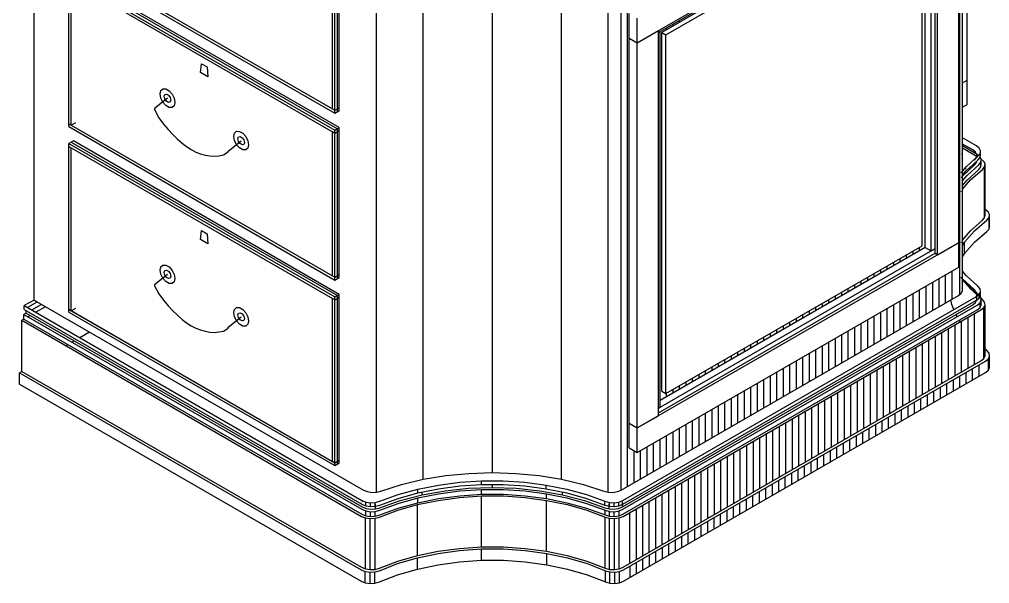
# Model space of a CAD drawing. Header units: inches. Extents: x 0.3 to 16.2, y 0.3 to 11.4.
# Drawn here: x 4.723 to 7.61, y 4.48 to 6.16 of the extents above; entities that cross this region are included whole.
import ezdxf

# ---------------------------------------------------------------- set-up
doc = ezdxf.new("R2010")
doc.units = ezdxf.units.IN
doc.header["$LTSCALE"] = 0.009843
doc.header["$MEASUREMENT"] = 0
doc.layers.add('GEOMETRY', color=7, linetype='Continuous')

msp = doc.modelspace()

# ---------------------------------------------------------------- linework, layer by layer
at = {"layer": 'GEOMETRY'}
for p, q in [((7.522, 5.3409), (7.522, 6.8516)), ((7.5299, 5.352), (7.5299, 6.8563)), ((7.5299, 5.7661), (7.5299, 6.8563)), ((7.5433, 5.9795), (7.5433, 6.8685)), ((4.7669, 5.324), (4.7669, 6.8358)), ((6.5618, 6.0906), (7.5189, 6.6429)), ((7.5189, 5.4957), (7.5189, 6.6429)), ((6.6252, 6.1213), (7.4484, 6.5969)), ((7.4362, 5.4705), (7.4362, 6.5898)), ((7.4484, 5.4776), (7.4484, 6.5969)), ((7.4555, 5.4591), (7.4555, 6.6067)), ((7.3972, 6.5614), (6.6346, 6.1213)), ((6.6469, 6.1146), (7.4094, 6.5543)), ((6.6469, 6.1146), (7.4094, 6.5543)), ((7.4094, 5.4858), (7.4094, 6.5543)), ((7.4189, 5.4803), (7.4189, 6.5799)), ((4.8705, 6.3461), (5.6618, 5.8894)), ((4.8705, 6.3461), (5.6618, 5.8894)), ((4.8705, 6.3378), (5.6618, 5.8807)), ((4.8776, 6.3421), (5.6618, 5.8894)), ((6.1307, 4.8102), (6.1307, 6.3287)), ((5.6752, 5.8378), (4.8839, 6.2949)), ((5.6752, 5.8378), (4.8839, 6.2949)), ((5.9244, 4.7902), (5.9244, 6.3039)), ((6.3366, 4.7902), (6.3366, 6.3039)), ((4.8705, 6.287), (5.6618, 5.8303)), ((4.8705, 6.287), (5.6618, 5.8303)), ((4.8705, 6.2787), (5.6618, 5.8217)), ((4.8705, 5.8492), (4.8705, 6.2787)), ((4.8776, 6.2913), (5.6693, 5.8343)), ((4.8776, 6.2913), (5.6693, 5.8343)), ((4.8776, 5.8453), (4.8776, 6.2744)), ((4.8776, 5.8535), (4.8776, 6.2744)), ((5.6547, 5.8933), (5.6547, 6.2669)), ((5.6693, 5.885), (5.6693, 6.2752)), ((5.6752, 5.8886), (5.6752, 6.2787)), ((5.6752, 5.8969), (5.6752, 6.2705)), ((6.5138, 4.7579), (6.5138, 6.2697)), ((6.5331, 4.7693), (6.5331, 6.2807)), ((5.6618, 5.8894), (5.6618, 6.2626)), ((5.7858, 4.7516), (5.7858, 6.2646)), ((6.4752, 4.7516), (6.4752, 6.2646)), ((6.5374, 6.1047), (6.5374, 6.1776)), ((6.5618, 6.0906), (6.5618, 6.1638)), ((6.6878, 6.152), (6.6878, 6.1575)), ((6.5618, 6.0906), (6.6252, 6.1272)), ((6.5618, 6.0906), (6.6252, 6.1272)), ((6.6252, 4.9795), (6.6252, 6.1272)), ((6.6252, 6.1213), (6.6299, 6.1244)), ((6.6252, 6.1213), (6.6299, 6.1244)), ((6.6299, 5.0051), (6.6299, 6.1244)), ((6.6299, 5.0244), (6.6299, 6.124)), ((6.6346, 6.1213), (6.6469, 6.1146)), ((6.6346, 6.1213), (6.6469, 6.1146)), ((6.6346, 5.0528), (6.6346, 6.1213)), ((6.6492, 6.1295), (6.6492, 6.1354)), ((6.6685, 6.1409), (6.6685, 6.1465)), ((6.5374, 6.1047), (6.5618, 6.0906)), ((6.5374, 6.1047), (6.5618, 6.0906)), ((6.5374, 6.1047), (6.5618, 6.0906)), ((6.5374, 4.9571), (6.5374, 6.1047)), ((6.6469, 5.0457), (6.6469, 6.1146)), ((6.5618, 4.9433), (6.5618, 6.0906)), ((5.2626, 6.0016), (5.265, 6.0283)), ((5.265, 6.0283), (5.2819, 6.0185)), ((5.2819, 6.0185), (5.2843, 5.989)), ((5.2843, 5.989), (5.2626, 6.0016)), ((7.5299, 5.9717), (7.5433, 5.9795)), ((7.5299, 5.9717), (7.5433, 5.9795)), ((7.5299, 5.9717), (7.5433, 5.9795)), ((7.5433, 5.9063), (7.5433, 5.9795)), ((5.1417, 5.9382), (5.1441, 5.948)), ((5.1441, 5.948), (5.15, 5.9531)), ((5.15, 5.9531), (5.1591, 5.9531)), ((5.1591, 5.9531), (5.1689, 5.9472)), ((5.1689, 5.9472), (5.1776, 5.9374)), ((5.1638, 5.9256), (5.1248, 5.8945)), ((5.1441, 5.926), (5.1417, 5.9382)), ((5.15, 5.9138), (5.1441, 5.926)), ((5.1539, 5.9311), (5.1559, 5.9366)), ((5.1559, 5.9236), (5.1539, 5.9311)), ((5.1559, 5.9366), (5.161, 5.9378)), ((5.161, 5.9165), (5.1559, 5.9236)), ((5.161, 5.9378), (5.1669, 5.9346)), ((5.1669, 5.9346), (5.1717, 5.9276)), ((5.1717, 5.9276), (5.1736, 5.9201)), ((5.1736, 5.9201), (5.1717, 5.9142)), ((5.1776, 5.9374), (5.1835, 5.9252)), ((5.1835, 5.9252), (5.1858, 5.913)), ((5.1248, 5.8945), (5.1248, 5.8917)), ((5.1248, 5.8917), (5.1386, 5.8673)), ((5.1591, 5.9035), (5.15, 5.9138)), ((5.1689, 5.898), (5.1591, 5.9035)), ((5.1669, 5.913), (5.161, 5.9165)), ((5.1717, 5.9142), (5.1669, 5.913)), ((5.1776, 5.898), (5.1689, 5.898)), ((5.1835, 5.9031), (5.1776, 5.898)), ((5.1858, 5.913), (5.1835, 5.9031)), ((5.6547, 5.8933), (5.6618, 5.8894)), ((5.6618, 5.8894), (5.6752, 5.8969)), ((5.6618, 5.8894), (5.6752, 5.8969)), ((5.6618, 5.8894), (5.6752, 5.8969)), ((5.6752, 5.8886), (5.6752, 5.8969)), ((7.5299, 5.8984), (7.5433, 5.9063)), ((5.1386, 5.8673), (5.1524, 5.8484)), ((5.6618, 5.8807), (5.6618, 5.8894)), ((5.6618, 5.8807), (5.6752, 5.8886)), ((5.6693, 5.885), (5.6752, 5.8886)), ((4.8705, 5.8492), (5.6618, 5.3925)), ((4.8705, 5.8492), (5.6618, 5.3925)), ((4.8705, 5.8492), (4.8776, 5.8453)), ((4.8705, 5.8409), (4.8705, 5.8492)), ((4.8705, 5.8409), (5.6618, 5.3839)), ((4.8776, 5.8453), (4.8909, 5.8528)), ((4.8776, 5.8453), (5.6618, 5.3925)), ((5.1524, 5.8484), (5.1661, 5.8319)), ((5.1661, 5.8319), (5.1795, 5.8169)), ((5.6618, 5.8303), (5.6752, 5.8378)), ((5.6618, 5.8303), (5.6752, 5.8378)), ((5.6681, 5.8335), (5.6618, 5.8303)), ((5.6693, 5.8343), (5.6752, 5.8378)), ((5.6693, 5.8343), (5.6752, 5.8378)), ((5.6693, 5.3882), (5.6693, 5.8343)), ((5.6752, 5.3917), (5.6752, 5.8378)), ((5.6752, 5.8295), (5.6752, 5.8378)), ((5.1795, 5.8169), (5.1933, 5.8031)), ((5.1933, 5.8031), (5.2071, 5.7913)), ((5.361, 5.8118), (5.3634, 5.8213)), ((5.3634, 5.7992), (5.361, 5.8118)), ((5.3634, 5.8213), (5.3693, 5.8268)), ((5.3693, 5.8268), (5.378, 5.8264)), ((5.3732, 5.8047), (5.3752, 5.8102)), ((5.3752, 5.7969), (5.3732, 5.8047)), ((5.3752, 5.8102), (5.3799, 5.8114)), ((5.378, 5.8264), (5.3878, 5.8209)), ((5.3799, 5.8114), (5.3862, 5.8079)), ((5.3862, 5.8079), (5.3909, 5.8012)), ((5.3878, 5.8209), (5.3969, 5.811)), ((5.3969, 5.811), (5.4028, 5.7984)), ((5.6547, 5.826), (5.6618, 5.8217)), ((5.6547, 5.826), (5.6618, 5.8217)), ((5.6547, 5.3965), (5.6547, 5.826)), ((5.6618, 5.8217), (5.6618, 5.8303)), ((5.6618, 5.8217), (5.6752, 5.8295)), ((5.6618, 5.8217), (5.6752, 5.8295)), ((5.6618, 5.8217), (5.6752, 5.8295)), ((5.6618, 5.3925), (5.6618, 5.8217)), ((5.6752, 5.4), (5.6752, 5.8295)), ((7.5713, 5.7831), (7.5299, 5.8071)), ((4.8839, 5.798), (4.8705, 5.7902)), ((4.8705, 5.7902), (5.6618, 5.3335)), ((4.8705, 5.7902), (5.6618, 5.3335)), ((4.8705, 5.7819), (4.8705, 5.7902)), ((4.8705, 5.7819), (5.6618, 5.3248)), ((4.8705, 5.7819), (4.8776, 5.7776)), ((4.8705, 5.7819), (4.8776, 5.7776)), ((4.8705, 5.2969), (4.8705, 5.7819)), ((4.8839, 5.798), (4.8776, 5.7945)), ((4.8776, 5.7945), (5.6693, 5.3374)), ((4.8776, 5.7945), (5.6693, 5.3374)), ((4.8776, 5.2925), (4.8776, 5.7776)), ((4.8776, 5.3008), (4.8776, 5.7776)), ((5.6752, 5.3409), (4.8839, 5.798)), ((5.6752, 5.3409), (4.8839, 5.798)), ((5.2071, 5.7913), (5.2209, 5.7811)), ((5.2209, 5.7811), (5.2346, 5.7724)), ((5.3441, 5.7681), (5.3831, 5.7988)), ((5.3693, 5.787), (5.3634, 5.7992)), ((5.378, 5.7772), (5.3693, 5.787)), ((5.3799, 5.7902), (5.3752, 5.7969)), ((5.3878, 5.7717), (5.378, 5.7772)), ((5.3862, 5.7866), (5.3799, 5.7902)), ((5.3909, 5.7878), (5.3862, 5.7866)), ((5.3909, 5.8012), (5.3929, 5.7933)), ((5.3929, 5.7933), (5.3909, 5.7878)), ((5.4028, 5.7768), (5.3969, 5.7713)), ((5.4028, 5.7984), (5.4051, 5.7862)), ((5.4051, 5.7862), (5.4028, 5.7768)), ((7.5602, 5.7713), (7.5299, 5.789)), ((7.5736, 5.7579), (7.5299, 5.7831)), ((7.5756, 5.7496), (7.5299, 5.7764)), ((7.5795, 5.7764), (7.5713, 5.7831)), ((7.5831, 5.7685), (7.5795, 5.7764)), ((5.2346, 5.7724), (5.248, 5.765)), ((5.248, 5.765), (5.2618, 5.7598)), ((5.2618, 5.7598), (5.2756, 5.7559)), ((5.2756, 5.7559), (5.2894, 5.7535)), ((5.2894, 5.7535), (5.3031, 5.7528)), ((5.3031, 5.7528), (5.3165, 5.7535)), ((5.3165, 5.7535), (5.3303, 5.7567)), ((5.3303, 5.7567), (5.3441, 5.7654)), ((5.3441, 5.7654), (5.3441, 5.7681)), ((5.3969, 5.7713), (5.3878, 5.7717)), ((7.5291, 5.7579), (7.5299, 5.7661)), ((7.5409, 5.7209), (7.5756, 5.7524)), ((7.5409, 5.7209), (7.5756, 5.7524)), ((7.5681, 5.7646), (7.5602, 5.7713)), ((7.565, 5.7409), (7.5709, 5.7484)), ((7.565, 5.7409), (7.5709, 5.7484)), ((7.572, 5.7567), (7.5681, 5.7646)), ((7.5709, 5.7484), (7.572, 5.7567)), ((7.5709, 5.7484), (7.572, 5.7567)), ((7.572, 5.7492), (7.572, 5.7567)), ((7.5776, 5.7547), (7.5736, 5.7579)), ((7.5756, 5.7524), (7.5819, 5.7602)), ((7.5756, 5.7524), (7.5819, 5.7602)), ((7.5756, 5.7413), (7.5819, 5.7488)), ((7.5846, 5.7445), (7.5803, 5.7469)), ((7.5819, 5.7602), (7.5831, 5.7685)), ((7.5819, 5.7602), (7.5831, 5.7685)), ((7.5819, 5.7488), (7.5819, 5.7602)), ((7.5819, 5.7488), (7.5831, 5.7571)), ((7.5854, 5.7433), (7.5819, 5.7512)), ((7.5831, 5.7571), (7.5831, 5.7685)), ((7.5299, 5.6937), (7.565, 5.7268)), ((7.5299, 5.7075), (7.5409, 5.7209)), ((7.5299, 5.7075), (7.5409, 5.7209)), ((7.5299, 5.7079), (7.5409, 5.7185)), ((7.5299, 5.7079), (7.5409, 5.7185)), ((7.5409, 5.7094), (7.5756, 5.7413)), ((7.5433, 5.6957), (7.578, 5.7272)), ((7.5433, 5.6957), (7.578, 5.7272)), ((7.565, 5.7268), (7.5709, 5.7343)), ((7.565, 5.7268), (7.565, 5.7311)), ((7.5709, 5.7343), (7.5713, 5.737)), ((7.578, 5.7272), (7.5843, 5.7346)), ((7.578, 5.7272), (7.5843, 5.7346)), ((7.578, 5.7134), (7.5843, 5.7209)), ((7.5843, 5.7346), (7.5854, 5.7433)), ((7.5843, 5.7346), (7.5854, 5.7433)), ((7.5843, 5.7209), (7.5843, 5.7346)), ((7.5843, 5.7209), (7.5854, 5.7291)), ((7.5933, 5.7374), (7.5846, 5.7445)), ((7.5854, 5.7291), (7.5854, 5.7433)), ((7.589, 5.7134), (7.5953, 5.7213)), ((7.589, 5.7134), (7.5953, 5.7213)), ((7.5969, 5.7295), (7.5933, 5.7374)), ((7.5953, 5.7213), (7.5969, 5.7295)), ((7.5953, 5.7213), (7.5969, 5.7295)), ((7.5953, 5.5693), (7.5953, 5.7213)), ((7.5969, 5.5776), (7.5969, 5.7295)), ((7.526, 5.7035), (7.528, 5.7059)), ((7.526, 5.7035), (7.528, 5.7059)), ((7.526, 5.6894), (7.528, 5.6917)), ((7.5299, 5.6961), (7.5409, 5.7094)), ((7.5299, 5.6795), (7.5433, 5.6957)), ((7.5299, 5.6795), (7.5433, 5.6957)), ((7.5433, 5.6815), (7.578, 5.7134)), ((7.5535, 5.6819), (7.589, 5.7134)), ((7.5535, 5.6819), (7.589, 5.7134)), ((7.5299, 5.6543), (7.5535, 5.6819)), ((7.5299, 5.6543), (7.5535, 5.6819)), ((7.5299, 5.6657), (7.5433, 5.6815)), ((7.5244, 5.648), (7.526, 5.65)), ((7.5244, 5.648), (7.526, 5.65)), ((7.5984, 5.5933), (7.5953, 5.5949)), ((7.5953, 5.5693), (7.5969, 5.5776)), ((7.6067, 5.5862), (7.5984, 5.5933)), ((7.6102, 5.578), (7.6067, 5.5862)), ((7.6087, 5.5697), (7.6102, 5.578)), ((7.6087, 5.5697), (7.6102, 5.578)), ((7.6102, 5.5441), (7.6102, 5.578)), ((7.5535, 5.5299), (7.589, 5.5618)), ((7.5657, 5.5303), (7.602, 5.5618)), ((7.5657, 5.5303), (7.602, 5.5618)), ((7.589, 5.5618), (7.5953, 5.5693)), ((7.602, 5.5618), (7.6087, 5.5697)), ((7.602, 5.5618), (7.6087, 5.5697)), ((7.6087, 5.5358), (7.6087, 5.5697)), ((7.6087, 5.5358), (7.6102, 5.5441)), ((5.2626, 5.5047), (5.265, 5.5315)), ((5.265, 5.5315), (5.2819, 5.5217)), ((5.2819, 5.5217), (5.2843, 5.4921)), ((7.5299, 5.5028), (7.5535, 5.5299)), ((7.5358, 5.4969), (7.5657, 5.5303)), ((7.5358, 5.4969), (7.5657, 5.5303)), ((7.5657, 5.4969), (7.602, 5.5283)), ((7.602, 5.5283), (7.6087, 5.5358)), ((5.2843, 5.4921), (5.2626, 5.5047)), ((6.5618, 4.9433), (7.5189, 5.4957)), ((6.5618, 4.9433), (7.5189, 5.4957)), ((6.6469, 5.0457), (7.4094, 5.4858)), ((7.4555, 5.4591), (7.5189, 5.4957)), ((7.5189, 5.4224), (7.5189, 5.4957)), ((7.5244, 5.4961), (7.526, 5.498)), ((7.5299, 5.487), (7.5358, 5.4969)), ((7.5299, 5.487), (7.5358, 5.4969)), ((7.5358, 5.463), (7.5657, 5.4969)), ((7.5358, 5.463), (7.5358, 5.4969)), ((6.6252, 5.0024), (7.4484, 5.4776)), ((6.6252, 5.0024), (7.4484, 5.4776)), ((6.6252, 4.9882), (7.4484, 5.4634)), ((7.4189, 5.4803), (6.6299, 5.0248)), ((7.3634, 5.448), (7.3634, 5.4594)), ((7.3827, 5.4594), (7.3827, 5.4705)), ((7.402, 5.4705), (7.402, 5.4819)), ((7.4189, 5.4803), (7.4362, 5.4705)), ((7.4362, 5.4705), (7.4484, 5.4776)), ((7.4484, 5.4634), (7.4484, 5.4776)), ((7.4484, 5.4634), (7.4555, 5.4591)), ((7.5299, 5.4531), (7.5358, 5.463)), ((5.1441, 5.4232), (5.15, 5.4283)), ((5.15, 5.4283), (5.1591, 5.4283)), ((5.1591, 5.4283), (5.1689, 5.4228)), ((7.3248, 5.426), (7.3248, 5.437)), ((7.3441, 5.437), (7.3441, 5.4484)), ((5.1638, 5.4008), (5.1248, 5.3697)), ((5.1417, 5.4134), (5.1441, 5.4232)), ((5.1441, 5.4012), (5.1417, 5.4134)), ((5.15, 5.389), (5.1441, 5.4012)), ((5.1539, 5.4063), (5.1559, 5.4118)), ((5.1559, 5.3988), (5.1539, 5.4063)), ((5.1559, 5.4118), (5.161, 5.4134)), ((5.161, 5.3917), (5.1559, 5.3988)), ((5.161, 5.4134), (5.1669, 5.4098)), ((5.1669, 5.4098), (5.1717, 5.4028)), ((5.1689, 5.4228), (5.1776, 5.4126)), ((5.1717, 5.4028), (5.1736, 5.3953)), ((5.1776, 5.4126), (5.1835, 5.4004)), ((5.1835, 5.4004), (5.1858, 5.3882)), ((5.6618, 5.3925), (5.6752, 5.4)), ((5.6618, 5.3925), (5.6752, 5.4)), ((5.6618, 5.3925), (5.6752, 5.4)), ((5.6752, 5.3917), (5.6752, 5.4)), ((6.5618, 4.8701), (7.5189, 5.4224)), ((7.2669, 5.3925), (7.2669, 5.4035)), ((7.2862, 5.4035), (7.2862, 5.415)), ((7.3055, 5.415), (7.3055, 5.426)), ((7.4795, 5.3154), (7.4795, 5.4)), ((7.4988, 5.3268), (7.4988, 5.411)), ((7.5409, 5.3972), (7.5299, 5.4106)), ((5.1591, 5.3791), (5.15, 5.389)), ((5.1689, 5.3732), (5.1591, 5.3791)), ((5.1669, 5.3882), (5.161, 5.3917)), ((5.1717, 5.3898), (5.1669, 5.3882)), ((5.1776, 5.3732), (5.1689, 5.3732)), ((5.1736, 5.3953), (5.1717, 5.3898)), ((5.1835, 5.3783), (5.1776, 5.3732)), ((5.1858, 5.3882), (5.1835, 5.3783)), ((5.6547, 5.3965), (5.6618, 5.3925)), ((5.6618, 5.3839), (5.6618, 5.3925)), ((5.6618, 5.3839), (5.6752, 5.3917)), ((5.6693, 5.3882), (5.6752, 5.3917)), ((7.2091, 5.3591), (7.2091, 5.3705)), ((7.2283, 5.3701), (7.2283, 5.3815)), ((7.2476, 5.3815), (7.2476, 5.3925)), ((7.4409, 5.2933), (7.4409, 5.3776)), ((7.4602, 5.3043), (7.4602, 5.3886)), ((7.526, 5.3894), (7.5244, 5.3913)), ((7.528, 5.3898), (7.526, 5.3921)), ((7.565, 5.3547), (7.5299, 5.3878)), ((7.5433, 5.3717), (7.5299, 5.3878)), ((7.5535, 5.3575), (7.5299, 5.3846)), ((7.5756, 5.3654), (7.5409, 5.3972)), ((7.578, 5.3402), (7.5433, 5.3717)), ((5.1248, 5.3697), (5.1248, 5.3669)), ((5.1248, 5.3669), (5.1386, 5.3425)), ((5.1386, 5.3425), (5.1524, 5.324)), ((7.1705, 5.3366), (7.1705, 5.348)), ((7.1898, 5.348), (7.1898, 5.3591)), ((7.3827, 5.2598), (7.3827, 5.3441)), ((7.402, 5.2709), (7.402, 5.3551)), ((7.4217, 5.2819), (7.4217, 5.3665)), ((7.5181, 5.3378), (7.526, 5.3445)), ((7.526, 5.3445), (7.5299, 5.352)), ((7.5752, 5.3378), (7.5535, 5.3575)), ((7.5709, 5.3469), (7.565, 5.3547)), ((7.572, 5.339), (7.5709, 5.3469)), ((7.5713, 5.3346), (7.5795, 5.3417)), ((7.5713, 5.3346), (7.5795, 5.3417)), ((7.5819, 5.3579), (7.5756, 5.3654)), ((7.5795, 5.3417), (7.5831, 5.3496)), ((7.5795, 5.3417), (7.5831, 5.3496)), ((7.5795, 5.3303), (7.5795, 5.3417)), ((7.5831, 5.3496), (7.5819, 5.3579)), ((7.5831, 5.3382), (7.5831, 5.3496)), ((4.7669, 5.324), (4.7378, 5.3075)), ((4.7768, 5.3185), (4.7472, 5.3016)), ((4.7669, 5.324), (5.7476, 4.7579)), ((5.1524, 5.324), (5.1661, 5.3071)), ((5.6547, 5.3291), (5.6618, 5.3248)), ((5.6547, 5.3291), (5.6618, 5.3248)), ((5.6547, 4.8441), (5.6547, 5.3291)), ((5.6618, 5.3335), (5.6752, 5.3409)), ((5.6618, 5.3335), (5.6752, 5.3409)), ((5.6681, 5.337), (5.6618, 5.3335)), ((5.6618, 5.3248), (5.6618, 5.3335)), ((5.6618, 5.3248), (5.6752, 5.3327)), ((5.6618, 5.3248), (5.6752, 5.3327)), ((5.6618, 5.3248), (5.6752, 5.3327)), ((5.6618, 4.8398), (5.6618, 5.3248)), ((5.6693, 5.3374), (5.6752, 5.3409)), ((5.6693, 5.3374), (5.6752, 5.3409)), ((5.6693, 4.8354), (5.6693, 5.3374)), ((5.6752, 4.839), (5.6752, 5.3409)), ((5.6752, 5.3327), (5.6752, 5.3409)), ((5.6752, 4.8476), (5.6752, 5.3327)), ((6.5138, 4.7579), (7.5181, 5.3378)), ((6.5189, 4.7272), (7.5713, 5.3346)), ((6.5189, 4.7272), (7.5713, 5.3346)), ((6.5189, 4.7161), (7.5713, 5.3236)), ((7.1126, 5.3031), (7.1126, 5.3146)), ((7.1319, 5.3146), (7.1319, 5.3256)), ((7.1512, 5.3256), (7.1512, 5.337)), ((7.3441, 5.2374), (7.3441, 5.3217)), ((7.3634, 5.2484), (7.3634, 5.3331)), ((7.498, 5.3114), (7.4953, 5.3248)), ((7.5602, 5.3098), (7.5681, 5.3169)), ((7.5681, 5.3307), (7.572, 5.339)), ((7.5681, 5.3307), (7.572, 5.339)), ((7.5681, 5.3169), (7.572, 5.3248)), ((7.5713, 5.3236), (7.5795, 5.3303)), ((7.572, 5.3248), (7.572, 5.339)), ((7.5736, 5.3094), (7.5819, 5.3161)), ((7.5736, 5.3094), (7.5819, 5.3161)), ((7.5795, 5.3382), (7.578, 5.3402)), ((7.5795, 5.3303), (7.5831, 5.3382)), ((7.589, 5.3256), (7.5795, 5.3343)), ((7.5843, 5.3327), (7.5819, 5.3354)), ((7.5819, 5.3161), (7.5854, 5.3244)), ((7.5819, 5.3161), (7.5854, 5.3244)), ((7.5819, 5.302), (7.5819, 5.3161)), ((7.5854, 5.3244), (7.5843, 5.3327)), ((7.5854, 5.3102), (7.5854, 5.3244)), ((7.5953, 5.3181), (7.589, 5.3256)), ((7.5969, 5.3098), (7.5953, 5.3181)), ((4.7437, 5.2854), (4.7366, 5.2811)), ((4.7378, 5.3075), (5.7421, 4.7272)), ((4.7378, 5.3075), (5.7421, 4.7272)), ((4.7378, 5.2961), (4.7378, 5.3075)), ((4.7378, 5.2961), (5.7421, 4.7161)), ((4.7437, 5.2854), (4.7437, 5.2925)), ((4.7437, 5.2854), (5.7433, 4.7083)), ((4.789, 5.3114), (4.7594, 5.2945)), ((4.8008, 5.3043), (4.7717, 5.2878)), ((4.8705, 5.2969), (5.6618, 4.8398)), ((4.8705, 5.2969), (5.6618, 4.8398)), ((4.8705, 5.2969), (4.8776, 5.2925)), ((4.8705, 5.2882), (4.8705, 5.2969)), ((4.8705, 5.2882), (5.6618, 4.8315)), ((4.8776, 5.2925), (4.8909, 5.3004)), ((4.8776, 5.2925), (5.6618, 4.8398)), ((5.1661, 5.3071), (5.1795, 5.2921)), ((5.1795, 5.2921), (5.1933, 5.2787)), ((5.361, 5.287), (5.3634, 5.2965)), ((5.3634, 5.2748), (5.361, 5.287)), ((5.3634, 5.2965), (5.3693, 5.302)), ((5.3693, 5.302), (5.378, 5.3016)), ((5.3732, 5.2799), (5.3752, 5.2854)), ((5.3752, 5.2854), (5.3799, 5.2866)), ((5.378, 5.3016), (5.3878, 5.2961)), ((5.3799, 5.2866), (5.3862, 5.2831)), ((5.3878, 5.2961), (5.3969, 5.2862)), ((5.3969, 5.2862), (5.4028, 5.274)), ((6.5181, 4.7083), (7.5602, 5.3098)), ((6.5193, 4.7008), (7.5736, 5.3094)), ((6.5193, 4.7008), (7.5736, 5.3094)), ((6.5193, 4.6866), (7.5736, 5.2953)), ((6.5201, 4.6799), (7.5846, 5.2949)), ((6.5201, 4.6799), (7.5846, 5.2949)), ((7.074, 5.2811), (7.074, 5.2921)), ((7.0933, 5.2921), (7.0933, 5.3035)), ((7.2862, 5.2039), (7.2862, 5.2882)), ((7.3055, 5.215), (7.3055, 5.2996)), ((7.3248, 5.2264), (7.3248, 5.3106)), ((7.5043, 5.2961), (7.498, 5.3114)), ((7.5654, 5.1319), (7.5654, 5.2835)), ((7.5736, 5.2953), (7.5819, 5.302)), ((7.5819, 5.302), (7.5854, 5.3102)), ((7.5846, 5.2949), (7.5933, 5.3016)), ((7.5846, 5.2949), (7.5933, 5.3016)), ((7.5933, 5.3016), (7.5969, 5.3098)), ((7.5933, 5.3016), (7.5969, 5.3098)), ((7.5933, 5.15), (7.5933, 5.3016)), ((7.5969, 5.1579), (7.5969, 5.3098)), ((4.7366, 5.2673), (4.7303, 5.2638)), ((4.7303, 5.2638), (5.7413, 4.6799)), ((4.7303, 5.2638), (5.7413, 4.6799)), ((4.7303, 5.1118), (4.7303, 5.2638)), ((4.7366, 5.2811), (5.7421, 4.7008)), ((4.7366, 5.2811), (5.7421, 4.7008)), ((4.7366, 5.2673), (4.7366, 5.2811)), ((4.7366, 5.2673), (5.7421, 4.6866)), ((4.7559, 5.2783), (4.7484, 5.2744)), ((5.1933, 5.2787), (5.2071, 5.2665)), ((5.2071, 5.2665), (5.2209, 5.2563)), ((5.2209, 5.2563), (5.2346, 5.2476)), ((5.3441, 5.2433), (5.3831, 5.2744)), ((5.3693, 5.2622), (5.3634, 5.2748)), ((5.378, 5.2524), (5.3693, 5.2622)), ((5.3752, 5.272), (5.3732, 5.2799)), ((5.3799, 5.2654), (5.3752, 5.272)), ((5.3862, 5.2618), (5.3799, 5.2654)), ((5.3862, 5.2831), (5.3909, 5.2764)), ((5.3909, 5.263), (5.3862, 5.2618)), ((5.3909, 5.2764), (5.3929, 5.2685)), ((5.3929, 5.2685), (5.3909, 5.263)), ((5.4028, 5.274), (5.4051, 5.2614)), ((5.4051, 5.2614), (5.4028, 5.252)), ((7.0161, 5.2476), (7.0161, 5.2587)), ((7.0354, 5.2587), (7.0354, 5.2701)), ((7.0547, 5.2697), (7.0547, 5.2811)), ((7.2283, 5.1705), (7.2283, 5.2547)), ((7.2476, 5.1815), (7.2476, 5.2661)), ((7.2669, 5.1929), (7.2669, 5.2772)), ((7.5134, 5.2744), (7.5106, 5.2815)), ((7.5232, 5.2591), (7.5197, 5.2642)), ((7.5268, 5.1094), (7.5268, 5.2614)), ((7.5461, 5.1205), (7.5461, 5.2724)), ((4.9323, 5.2287), (4.9031, 5.2118)), ((5.2346, 5.2476), (5.248, 5.2406)), ((5.248, 5.2406), (5.2618, 5.235)), ((5.2618, 5.235), (5.2756, 5.2311)), ((5.2756, 5.2311), (5.2894, 5.2287)), ((5.2894, 5.2287), (5.3031, 5.228)), ((5.3031, 5.228), (5.3165, 5.2291)), ((5.3165, 5.2291), (5.3303, 5.2319)), ((5.3303, 5.2319), (5.3441, 5.2406)), ((5.3441, 5.2406), (5.3441, 5.2433)), ((5.3878, 5.2469), (5.378, 5.2524)), ((5.3969, 5.2465), (5.3878, 5.2469)), ((5.4028, 5.252), (5.3969, 5.2465)), ((6.9772, 5.2252), (6.9772, 5.2366)), ((6.9965, 5.2362), (6.9965, 5.2476)), ((7.1898, 5.148), (7.1898, 5.2327)), ((7.2091, 5.1594), (7.2091, 5.2437)), ((7.4685, 5.076), (7.4685, 5.2276)), ((7.4882, 5.087), (7.4882, 5.239)), ((7.5075, 5.098), (7.5075, 5.25)), ((4.8874, 5.2024), (4.8803, 5.1984)), ((6.9193, 5.1917), (6.9193, 5.2031)), ((6.9386, 5.2031), (6.9386, 5.2142)), ((6.9579, 5.2142), (6.9579, 5.2252)), ((7.1319, 5.115), (7.1319, 5.1992)), ((7.1512, 5.126), (7.1512, 5.2102)), ((7.1705, 5.137), (7.1705, 5.2213)), ((7.4299, 5.0535), (7.4299, 5.2055)), ((7.4492, 5.0646), (7.4492, 5.2165)), ((4.8681, 5.1913), (4.8618, 5.1878)), ((6.8614, 5.1583), (6.8614, 5.1697)), ((6.8807, 5.1697), (6.8807, 5.1807)), ((6.9, 5.1807), (6.9, 5.1917)), ((7.0933, 5.0925), (7.0933, 5.1768)), ((7.1126, 5.1035), (7.1126, 5.1882)), ((7.372, 5.0201), (7.372, 5.1717)), ((7.3913, 5.0311), (7.3913, 5.1831)), ((7.4106, 5.0421), (7.4106, 5.1941)), ((7.602, 5.1736), (7.5969, 5.1783)), ((7.6087, 5.1661), (7.602, 5.1736)), ((6.5201, 4.5283), (7.5846, 5.1429)), ((6.5213, 4.5205), (7.5984, 5.1425)), ((6.5213, 4.5205), (7.5984, 5.1425)), ((6.8228, 5.1362), (6.8228, 5.1472)), ((6.8421, 5.1472), (6.8421, 5.1587)), ((7.0354, 5.0591), (7.0354, 5.1433)), ((7.0547, 5.0701), (7.0547, 5.1547)), ((7.074, 5.0815), (7.074, 5.1657)), ((7.3331, 4.9976), (7.3331, 5.1496)), ((7.3524, 5.0087), (7.3524, 5.1606)), ((7.5846, 5.1429), (7.5933, 5.15)), ((7.5933, 5.15), (7.5969, 5.1579)), ((7.5984, 5.1425), (7.6067, 5.1492)), ((7.5984, 5.1425), (7.6067, 5.1492)), ((7.6067, 5.1492), (7.6102, 5.1575)), ((7.6067, 5.1492), (7.6102, 5.1575)), ((7.6067, 5.1157), (7.6067, 5.1492)), ((7.6102, 5.1575), (7.6087, 5.1661)), ((7.6102, 5.1236), (7.6102, 5.1575)), ((4.7303, 5.1118), (4.7232, 5.1075)), ((4.7303, 5.1118), (5.7413, 4.5283)), ((6.765, 5.1028), (6.765, 5.1138)), ((6.7843, 5.1138), (6.7843, 5.1252)), ((6.8035, 5.1248), (6.8035, 5.1362)), ((6.9965, 5.0366), (6.9965, 5.1213)), ((7.0161, 5.048), (7.0161, 5.1323)), ((7.2752, 4.9642), (7.2752, 5.1161)), ((7.2945, 4.9752), (7.2945, 5.1272)), ((7.3138, 4.9866), (7.3138, 5.1382)), ((7.5598, 5.0862), (7.5598, 5.1201)), ((7.5791, 5.0976), (7.5791, 5.1311)), ((7.5984, 5.1087), (7.6067, 5.1157)), ((7.6067, 5.1157), (7.6102, 5.1236)), ((4.7232, 5.1075), (5.7402, 4.5205)), ((4.7232, 5.1075), (5.7402, 4.5205)), ((4.7232, 5.074), (4.7232, 5.1075)), ((6.5213, 4.4866), (7.5984, 5.1087)), ((6.7264, 5.0803), (6.7264, 5.0917)), ((6.7457, 5.0913), (6.7457, 5.1028)), ((6.9386, 5.0031), (6.9386, 5.0878)), ((6.9579, 5.0146), (6.9579, 5.0988)), ((6.9772, 5.0256), (6.9772, 5.1098)), ((7.2169, 4.9307), (7.2169, 5.0823)), ((7.2362, 4.9417), (7.2362, 5.0937)), ((7.2559, 4.9528), (7.2559, 5.1047)), ((7.5024, 5.0531), (7.5024, 5.0866)), ((7.5217, 5.0642), (7.5217, 5.098)), ((7.5406, 5.0752), (7.5406, 5.1091)), ((4.7232, 5.074), (5.7402, 4.4866)), ((6.6346, 5.0528), (6.6469, 5.0457)), ((6.6685, 5.0469), (6.6685, 5.0583)), ((6.6878, 5.0579), (6.6878, 5.0693)), ((6.7071, 5.0693), (6.7071, 5.0803)), ((6.8807, 4.9697), (6.8807, 5.0543)), ((6.9, 4.9811), (6.9, 5.0654)), ((6.9193, 4.9921), (6.9193, 5.0764)), ((7.1783, 4.9083), (7.1783, 5.0602)), ((7.1976, 4.9193), (7.1976, 5.0713)), ((7.4445, 5.0197), (7.4445, 5.0535)), ((7.4638, 5.0307), (7.4638, 5.0646)), ((7.4831, 5.0421), (7.4831, 5.0756)), ((6.6492, 5.0358), (6.6492, 5.0469)), ((6.8421, 4.9476), (6.8421, 5.0319)), ((6.8614, 4.9587), (6.8614, 5.0429)), ((7.1201, 4.8748), (7.1201, 5.0264)), ((7.1398, 4.8858), (7.1398, 5.0378)), ((7.1591, 4.8969), (7.1591, 5.0488)), ((7.4059, 4.9976), (7.4059, 5.0311)), ((7.4252, 5.0087), (7.4252, 5.0425)), ((6.6252, 5.0024), (6.6299, 5.0051)), ((6.7843, 4.9142), (6.7843, 4.9984)), ((6.8035, 4.9252), (6.8035, 5.0094)), ((6.8228, 4.9362), (6.8228, 5.0209)), ((7.0815, 4.8524), (7.0815, 5.0043)), ((7.1008, 4.8634), (7.1008, 5.0154)), ((7.3484, 4.9642), (7.3484, 4.998)), ((7.3677, 4.9752), (7.3677, 5.0091)), ((7.387, 4.9862), (7.387, 5.0201)), ((6.5618, 4.9433), (6.6252, 4.9795)), ((6.7457, 4.8917), (6.7457, 4.976)), ((6.765, 4.9031), (6.765, 4.9874)), ((7.0236, 4.8189), (7.0236, 4.9705)), ((7.0429, 4.8299), (7.0429, 4.9819)), ((7.0622, 4.8413), (7.0622, 4.9929)), ((7.3098, 4.9421), (7.3098, 4.9756)), ((7.3291, 4.9531), (7.3291, 4.987)), ((6.5374, 4.9571), (6.5618, 4.9433)), ((6.5374, 4.9571), (6.5618, 4.9433)), ((6.5374, 4.9571), (6.5618, 4.9433)), ((6.5374, 4.8843), (6.5374, 4.9571)), ((6.5618, 4.8701), (6.5618, 4.9433)), ((6.6878, 4.8583), (6.6878, 4.9429)), ((6.7071, 4.8697), (6.7071, 4.9539)), ((6.7264, 4.8807), (6.7264, 4.965)), ((6.9654, 4.7854), (6.9654, 4.937)), ((6.9846, 4.7965), (6.9846, 4.9484)), ((7.0039, 4.8075), (7.0039, 4.9594)), ((7.252, 4.9087), (7.252, 4.9425)), ((7.2713, 4.9197), (7.2713, 4.9535)), ((7.2906, 4.9307), (7.2906, 4.9646)), ((6.6299, 4.8248), (6.6299, 4.9094)), ((6.6492, 4.8362), (6.6492, 4.9205)), ((6.6685, 4.8472), (6.6685, 4.9315)), ((6.9268, 4.763), (6.9268, 4.915)), ((6.9461, 4.774), (6.9461, 4.926)), ((7.1945, 4.8752), (7.1945, 4.9091)), ((7.2138, 4.8866), (7.2138, 4.9201)), ((7.2331, 4.8976), (7.2331, 4.9315)), ((6.5374, 4.8843), (6.5618, 4.8701)), ((6.5909, 4.8028), (6.5909, 4.887)), ((6.6106, 4.8138), (6.6106, 4.898)), ((6.8685, 4.7295), (6.8685, 4.8811)), ((6.8878, 4.7406), (6.8878, 4.8925)), ((6.9075, 4.7516), (6.9075, 4.9035)), ((7.1559, 4.8531), (7.1559, 4.887)), ((7.1752, 4.8642), (7.1752, 4.898)), ((6.5524, 4.7803), (6.5524, 4.8752)), ((6.5717, 4.7913), (6.5717, 4.876)), ((6.8299, 4.7071), (6.8299, 4.8591)), ((6.8492, 4.7181), (6.8492, 4.8701)), ((7.0984, 4.8197), (7.0984, 4.8535)), ((7.1173, 4.8311), (7.1173, 4.8646)), ((7.1366, 4.8421), (7.1366, 4.8756)), ((5.6547, 4.8441), (5.6618, 4.8398)), ((5.6618, 4.8398), (5.6752, 4.8476)), ((5.6618, 4.8398), (5.6752, 4.8476)), ((5.6618, 4.8398), (5.6752, 4.8476)), ((5.6618, 4.8315), (5.6618, 4.8398)), ((5.6618, 4.8315), (5.6752, 4.839)), ((5.6693, 4.8354), (5.6752, 4.839)), ((5.6752, 4.839), (5.6752, 4.8476)), ((6.7717, 4.6736), (6.7717, 4.8252)), ((6.7913, 4.6846), (6.7913, 4.8366)), ((6.8106, 4.6961), (6.8106, 4.8476)), ((7.0598, 4.7976), (7.0598, 4.8315)), ((7.0791, 4.8087), (7.0791, 4.8425)), ((5.9244, 4.7902), (5.9917, 4.8012)), ((5.9917, 4.8012), (6.0606, 4.8079)), ((6.0606, 4.8079), (6.1307, 4.8102)), ((6.1307, 4.8102), (6.2004, 4.8079)), ((6.2004, 4.8079), (6.2697, 4.8012)), ((6.2697, 4.8012), (6.3366, 4.7902)), ((6.7331, 4.6512), (6.7331, 4.8031)), ((6.7524, 4.6622), (6.7524, 4.8142)), ((7.002, 4.7642), (7.002, 4.798)), ((7.0213, 4.7756), (7.0213, 4.8091)), ((7.0406, 4.7866), (7.0406, 4.8201)), ((5.7988, 4.7547), (5.8598, 4.7744)), ((5.8598, 4.7744), (5.9244, 4.7902)), ((5.9091, 4.761), (5.9705, 4.7732)), ((5.9091, 4.761), (5.9705, 4.7732)), ((5.9705, 4.7732), (6.0335, 4.7819)), ((5.9705, 4.7732), (6.0335, 4.7819)), ((5.9705, 4.7622), (6.0335, 4.7705)), ((5.9898, 4.7563), (6.0598, 4.7638)), ((6.0335, 4.7819), (6.098, 4.7858)), ((6.0335, 4.7819), (6.098, 4.7858)), ((6.0335, 4.7705), (6.098, 4.7748)), ((6.0598, 4.7638), (6.1307, 4.7661)), ((6.098, 4.7858), (6.163, 4.7858)), ((6.098, 4.7858), (6.163, 4.7858)), ((6.098, 4.7748), (6.098, 4.7858)), ((6.098, 4.7748), (6.163, 4.7748)), ((6.1307, 4.7661), (6.1307, 4.7748)), ((6.1307, 4.7661), (6.2016, 4.7638)), ((6.163, 4.7858), (6.2276, 4.7819)), ((6.163, 4.7858), (6.2276, 4.7819)), ((6.163, 4.7748), (6.2276, 4.7705)), ((6.2016, 4.7638), (6.2717, 4.7563)), ((6.2276, 4.7819), (6.2909, 4.7732)), ((6.2276, 4.7819), (6.2909, 4.7732)), ((6.2276, 4.7705), (6.2909, 4.7622)), ((6.2909, 4.7732), (6.3524, 4.761)), ((6.2909, 4.7732), (6.3524, 4.761)), ((6.2909, 4.7622), (6.2909, 4.7732)), ((6.3366, 4.7902), (6.4016, 4.7744)), ((6.4016, 4.7744), (6.4626, 4.7547)), ((6.6752, 4.6177), (6.6752, 4.7697)), ((6.6945, 4.6287), (6.6945, 4.7807)), ((6.7138, 4.6402), (6.7138, 4.7917)), ((6.9445, 4.7311), (6.9445, 4.7646)), ((6.9638, 4.7421), (6.9638, 4.776)), ((6.9827, 4.7531), (6.9827, 4.787)), ((5.7476, 4.7579), (5.7587, 4.7535)), ((5.7587, 4.7535), (5.772, 4.7512)), ((5.772, 4.7512), (5.7858, 4.7516)), ((5.7858, 4.7516), (5.7988, 4.7547)), ((5.7953, 4.7248), (5.8504, 4.7449)), ((5.7953, 4.7248), (5.8504, 4.7449)), ((5.8504, 4.7449), (5.9091, 4.761)), ((5.8504, 4.7449), (5.9091, 4.761)), ((5.8504, 4.7335), (5.9091, 4.7496)), ((5.8567, 4.7272), (5.9217, 4.7441)), ((5.9087, 4.7346), (5.9701, 4.7469)), ((5.9087, 4.7346), (5.9701, 4.7469)), ((5.9091, 4.7496), (5.9705, 4.7622)), ((5.9091, 4.7496), (5.9091, 4.761)), ((5.9217, 4.7441), (5.9898, 4.7563)), ((5.9217, 4.7441), (5.9217, 4.7524)), ((5.9697, 4.7276), (6.0331, 4.7362)), ((5.9697, 4.7276), (6.0331, 4.7362)), ((5.9701, 4.7469), (6.0335, 4.7555)), ((5.9701, 4.7469), (6.0335, 4.7555)), ((5.9701, 4.7331), (6.0335, 4.7413)), ((6.0331, 4.7362), (6.098, 4.7406)), ((6.0331, 4.7362), (6.098, 4.7406)), ((6.0335, 4.7555), (6.098, 4.7598)), ((6.0335, 4.7555), (6.098, 4.7598)), ((6.0335, 4.7413), (6.098, 4.7457)), ((6.098, 4.7598), (6.1634, 4.7598)), ((6.098, 4.7598), (6.1634, 4.7598)), ((6.098, 4.7457), (6.098, 4.7598)), ((6.098, 4.7457), (6.1634, 4.7457)), ((6.098, 4.7406), (6.1634, 4.7406)), ((6.098, 4.7406), (6.1634, 4.7406)), ((6.098, 4.5886), (6.098, 4.7406)), ((6.1634, 4.7598), (6.228, 4.7555)), ((6.1634, 4.7598), (6.228, 4.7555)), ((6.1634, 4.7457), (6.228, 4.7413)), ((6.1634, 4.7406), (6.2283, 4.7362)), ((6.1634, 4.7406), (6.2283, 4.7362)), ((6.228, 4.7555), (6.2913, 4.7469)), ((6.228, 4.7555), (6.2913, 4.7469)), ((6.228, 4.7413), (6.2913, 4.7331)), ((6.2283, 4.7362), (6.2917, 4.7276)), ((6.2283, 4.7362), (6.2917, 4.7276)), ((6.2717, 4.7563), (6.3398, 4.7441)), ((6.2909, 4.7622), (6.3524, 4.7496)), ((6.2913, 4.7469), (6.3524, 4.7346)), ((6.2913, 4.7469), (6.3524, 4.7346)), ((6.2913, 4.7331), (6.2913, 4.7469)), ((6.3398, 4.7441), (6.3398, 4.7524)), ((6.3398, 4.7441), (6.4043, 4.7272)), ((6.3524, 4.761), (6.411, 4.7449)), ((6.3524, 4.761), (6.411, 4.7449)), ((6.3524, 4.7496), (6.411, 4.7335)), ((6.411, 4.7449), (6.4657, 4.7248)), ((6.411, 4.7449), (6.4657, 4.7248)), ((6.4626, 4.7547), (6.4752, 4.7516)), ((6.4752, 4.7516), (6.4894, 4.7512)), ((6.4894, 4.7512), (6.5028, 4.7535)), ((6.5028, 4.7535), (6.5138, 4.7579)), ((6.6169, 4.5843), (6.6169, 4.7358)), ((6.6362, 4.5953), (6.6362, 4.7472)), ((6.6555, 4.6063), (6.6555, 4.7583)), ((6.9059, 4.7087), (6.9059, 4.7425)), ((6.9252, 4.7197), (6.9252, 4.7535)), ((5.7421, 4.7272), (5.7539, 4.7224)), ((5.7421, 4.7272), (5.7539, 4.7224)), ((5.7421, 4.7232), (5.7433, 4.7224)), ((5.7421, 4.7232), (5.7433, 4.7224)), ((5.7421, 4.7161), (5.7539, 4.7114)), ((5.7433, 4.7083), (5.7551, 4.7035)), ((5.7539, 4.7114), (5.7539, 4.7224)), ((5.7539, 4.7224), (5.7681, 4.7205)), ((5.7539, 4.7224), (5.7681, 4.7205)), ((5.7539, 4.7181), (5.7551, 4.7177)), ((5.7539, 4.7181), (5.7551, 4.7177)), ((5.7539, 4.7114), (5.7681, 4.7091)), ((5.7681, 4.7205), (5.7823, 4.7213)), ((5.7681, 4.7205), (5.7823, 4.7213)), ((5.7681, 4.7091), (5.7681, 4.7205)), ((5.7681, 4.7157), (5.7689, 4.7157)), ((5.7681, 4.7157), (5.7689, 4.7157)), ((5.7681, 4.7091), (5.7823, 4.7098)), ((5.7823, 4.7213), (5.7953, 4.7248)), ((5.7823, 4.7213), (5.7953, 4.7248)), ((5.7823, 4.7098), (5.7823, 4.7213)), ((5.7823, 4.7161), (5.7831, 4.7161)), ((5.7823, 4.7161), (5.7831, 4.7161)), ((5.7823, 4.7098), (5.7953, 4.7134)), ((5.7831, 4.7024), (5.7831, 4.7161)), ((5.7953, 4.7134), (5.8504, 4.7335)), ((5.7953, 4.7197), (5.7961, 4.7197)), ((5.7953, 4.7197), (5.7961, 4.7197)), ((5.7953, 4.698), (5.8504, 4.7181)), ((5.7953, 4.698), (5.8504, 4.7181)), ((5.7961, 4.7055), (5.8567, 4.7272)), ((5.8496, 4.698), (5.9083, 4.715)), ((5.8496, 4.698), (5.9083, 4.715)), ((5.8504, 4.7181), (5.9087, 4.7346)), ((5.8504, 4.7181), (5.9087, 4.7346)), ((5.8504, 4.7043), (5.9087, 4.7205)), ((5.9083, 4.715), (5.9697, 4.7276)), ((5.9083, 4.715), (5.9697, 4.7276)), ((5.9083, 4.563), (5.9083, 4.715)), ((5.9087, 4.7205), (5.9087, 4.7346)), ((5.9087, 4.7205), (5.9701, 4.7331)), ((6.2913, 4.7331), (6.3524, 4.7205)), ((6.2917, 4.7276), (6.3531, 4.715)), ((6.2917, 4.7276), (6.3531, 4.715)), ((6.2917, 4.576), (6.2917, 4.7276)), ((6.3524, 4.7346), (6.411, 4.7181)), ((6.3524, 4.7346), (6.411, 4.7181)), ((6.3524, 4.7205), (6.411, 4.7043)), ((6.3531, 4.715), (6.4118, 4.698)), ((6.3531, 4.715), (6.4118, 4.698)), ((6.4043, 4.7272), (6.4654, 4.7055)), ((6.411, 4.7335), (6.4657, 4.7134)), ((6.411, 4.7181), (6.4661, 4.698)), ((6.411, 4.7181), (6.4661, 4.698)), ((6.4654, 4.7197), (6.4657, 4.7197)), ((6.4654, 4.7197), (6.4657, 4.7197)), ((6.4657, 4.7248), (6.4791, 4.7213)), ((6.4657, 4.7248), (6.4791, 4.7213)), ((6.4657, 4.7134), (6.4657, 4.7248)), ((6.4657, 4.7134), (6.4791, 4.7098)), ((6.4783, 4.7161), (6.4791, 4.7161)), ((6.4783, 4.7161), (6.4791, 4.7161)), ((6.4783, 4.7024), (6.4783, 4.7161)), ((6.4791, 4.7098), (6.4791, 4.7213)), ((6.4791, 4.7213), (6.4933, 4.7205)), ((6.4791, 4.7213), (6.4933, 4.7205)), ((6.4791, 4.7098), (6.4933, 4.7091)), ((6.4925, 4.7157), (6.4933, 4.7157)), ((6.4925, 4.7157), (6.4933, 4.7157)), ((6.4933, 4.7205), (6.5071, 4.7224)), ((6.4933, 4.7205), (6.5071, 4.7224)), ((6.4933, 4.7091), (6.4933, 4.7205)), ((6.4933, 4.7091), (6.5071, 4.7114)), ((6.5063, 4.7177), (6.5071, 4.7181)), ((6.5063, 4.7177), (6.5071, 4.7181)), ((6.5063, 4.7035), (6.5181, 4.7083)), ((6.5071, 4.7224), (6.5189, 4.7272)), ((6.5071, 4.7224), (6.5189, 4.7272)), ((6.5071, 4.7114), (6.5071, 4.7224)), ((6.5071, 4.7114), (6.5189, 4.7161)), ((6.5181, 4.7224), (6.5189, 4.7232)), ((6.5181, 4.7224), (6.5189, 4.7232)), ((6.5181, 4.7083), (6.5181, 4.7224)), ((6.5783, 4.5618), (6.5783, 4.7138)), ((6.5976, 4.5728), (6.5976, 4.7248)), ((6.848, 4.6756), (6.848, 4.7091)), ((6.8673, 4.6866), (6.8673, 4.7205)), ((6.8866, 4.6976), (6.8866, 4.7315)), ((5.7413, 4.6799), (5.7531, 4.6752)), ((5.7413, 4.6799), (5.7531, 4.6752)), ((5.7421, 4.7008), (5.7539, 4.6961)), ((5.7421, 4.7008), (5.7539, 4.6961)), ((5.7421, 4.6866), (5.7539, 4.6819)), ((5.7539, 4.6819), (5.7539, 4.6961)), ((5.7539, 4.6961), (5.7681, 4.6937)), ((5.7539, 4.6961), (5.7681, 4.6937)), ((5.7539, 4.6819), (5.7681, 4.6795)), ((5.7551, 4.7035), (5.7689, 4.7016)), ((5.7681, 4.6937), (5.7823, 4.6945)), ((5.7681, 4.6937), (5.7823, 4.6945)), ((5.7681, 4.6795), (5.7681, 4.6937)), ((5.7681, 4.6795), (5.7823, 4.6803)), ((5.7689, 4.7016), (5.7831, 4.7024)), ((5.7819, 4.674), (5.7949, 4.6776)), ((5.7819, 4.674), (5.7949, 4.6776)), ((5.7823, 4.6945), (5.7953, 4.698)), ((5.7823, 4.6945), (5.7953, 4.698)), ((5.7823, 4.6803), (5.7823, 4.6945)), ((5.7823, 4.6803), (5.7953, 4.6843)), ((5.7831, 4.7024), (5.7961, 4.7055)), ((5.7949, 4.6776), (5.8496, 4.698)), ((5.7949, 4.6776), (5.8496, 4.698)), ((5.7953, 4.6843), (5.8504, 4.7043)), ((6.411, 4.7043), (6.4661, 4.6843)), ((6.4118, 4.698), (6.4665, 4.6776)), ((6.4118, 4.698), (6.4665, 4.6776)), ((6.4654, 4.7055), (6.4783, 4.7024)), ((6.4661, 4.698), (6.4791, 4.6945)), ((6.4661, 4.698), (6.4791, 4.6945)), ((6.4661, 4.6843), (6.4661, 4.698)), ((6.4661, 4.6843), (6.4791, 4.6803)), ((6.4665, 4.6776), (6.4795, 4.674)), ((6.4665, 4.6776), (6.4795, 4.674)), ((6.4665, 4.526), (6.4665, 4.6776)), ((6.4783, 4.7024), (6.4925, 4.7016)), ((6.4791, 4.6803), (6.4791, 4.6945)), ((6.4791, 4.6945), (6.4933, 4.6937)), ((6.4791, 4.6945), (6.4933, 4.6937)), ((6.4791, 4.6803), (6.4933, 4.6795)), ((6.4925, 4.7016), (6.5063, 4.7035)), ((6.4933, 4.6937), (6.5075, 4.6961)), ((6.4933, 4.6937), (6.5075, 4.6961)), ((6.4933, 4.6795), (6.4933, 4.6937)), ((6.4933, 4.6795), (6.5075, 4.6819)), ((6.5075, 4.6961), (6.5193, 4.7008)), ((6.5075, 4.6961), (6.5193, 4.7008)), ((6.5075, 4.6819), (6.5075, 4.6961)), ((6.5075, 4.6819), (6.5193, 4.6866)), ((6.5083, 4.6752), (6.5201, 4.6799)), ((6.5083, 4.6752), (6.5201, 4.6799)), ((6.5394, 4.5394), (6.5394, 4.6913)), ((6.5591, 4.5508), (6.5591, 4.7024)), ((6.8098, 4.6531), (6.8098, 4.687)), ((6.8291, 4.6642), (6.8291, 4.698)), ((5.7531, 4.5236), (5.7531, 4.6752)), ((5.7531, 4.6752), (5.7673, 4.6732)), ((5.7531, 4.6752), (5.7673, 4.6732)), ((5.7673, 4.6732), (5.7819, 4.674)), ((5.7673, 4.6732), (5.7819, 4.674)), ((5.7673, 4.5213), (5.7673, 4.6732)), ((5.7819, 4.522), (5.7819, 4.674)), ((6.4795, 4.522), (6.4795, 4.674)), ((6.4795, 4.674), (6.4941, 4.6732)), ((6.4795, 4.674), (6.4941, 4.6732)), ((6.4941, 4.6732), (6.5083, 4.6752)), ((6.4941, 4.6732), (6.5083, 4.6752)), ((6.4941, 4.5213), (6.4941, 4.6732)), ((6.5083, 4.5236), (6.5083, 4.6752)), ((6.752, 4.6201), (6.752, 4.6535)), ((6.7713, 4.6311), (6.7713, 4.6646)), ((6.7906, 4.6421), (6.7906, 4.676)), ((6.6945, 4.5866), (6.6945, 4.6205)), ((6.7134, 4.5976), (6.7134, 4.6315)), ((6.7327, 4.6087), (6.7327, 4.6425)), ((6.6559, 4.5646), (6.6559, 4.598)), ((6.6752, 4.5756), (6.6752, 4.6091)), ((5.8496, 4.5465), (5.9083, 4.563)), ((5.9075, 4.5563), (5.9689, 4.5697)), ((5.9075, 4.5563), (5.9689, 4.5697)), ((5.9083, 4.563), (5.9697, 4.576)), ((5.9689, 4.5697), (6.0327, 4.5783)), ((5.9689, 4.5697), (6.0327, 4.5783)), ((5.9697, 4.576), (6.0331, 4.5843)), ((6.0327, 4.5783), (6.098, 4.5827)), ((6.0327, 4.5783), (6.098, 4.5827)), ((6.0331, 4.5843), (6.098, 4.5886)), ((6.098, 4.5886), (6.1634, 4.5886)), ((6.098, 4.5827), (6.1634, 4.5827)), ((6.098, 4.5827), (6.1634, 4.5827)), ((6.098, 4.5492), (6.098, 4.5827)), ((6.1634, 4.5886), (6.2283, 4.5843)), ((6.1634, 4.5827), (6.2287, 4.5783)), ((6.1634, 4.5827), (6.2287, 4.5783)), ((6.2283, 4.5843), (6.2917, 4.576)), ((6.2287, 4.5783), (6.2925, 4.5697)), ((6.2287, 4.5783), (6.2925, 4.5697)), ((6.2917, 4.576), (6.3531, 4.563)), ((6.2925, 4.5697), (6.3539, 4.5563)), ((6.2925, 4.5697), (6.3539, 4.5563)), ((6.2925, 4.5358), (6.2925, 4.5697)), ((6.3531, 4.563), (6.4118, 4.5465)), ((6.598, 4.5311), (6.598, 4.565)), ((6.6173, 4.5421), (6.6173, 4.576)), ((6.6366, 4.5531), (6.6366, 4.587)), ((5.7945, 4.5181), (5.8488, 4.5394)), ((5.7945, 4.5181), (5.8488, 4.5394)), ((5.7949, 4.526), (5.8496, 4.5465)), ((5.8488, 4.5394), (5.9075, 4.5563)), ((5.8488, 4.5394), (5.9075, 4.5563)), ((5.9075, 4.5228), (5.9075, 4.5563)), ((5.9075, 4.5228), (5.9689, 4.5358)), ((5.9689, 4.5358), (6.0327, 4.5445)), ((6.0327, 4.5445), (6.098, 4.5492)), ((6.098, 4.5492), (6.1634, 4.5492)), ((6.1634, 4.5492), (6.2287, 4.5445)), ((6.2287, 4.5445), (6.2925, 4.5358)), ((6.2925, 4.5358), (6.3539, 4.5228)), ((6.3539, 4.5563), (6.4126, 4.5394)), ((6.3539, 4.5563), (6.4126, 4.5394)), ((6.4118, 4.5465), (6.4665, 4.526)), ((6.4126, 4.5394), (6.4669, 4.5181)), ((6.4126, 4.5394), (6.4669, 4.5181)), ((6.5598, 4.5087), (6.5598, 4.5425)), ((6.5787, 4.5201), (6.5787, 4.5535)), ((5.7402, 4.5205), (5.7524, 4.5154)), ((5.7402, 4.5205), (5.7524, 4.5154)), ((5.7413, 4.5283), (5.7531, 4.5236)), ((5.7524, 4.4819), (5.7524, 4.5154)), ((5.7524, 4.5154), (5.7665, 4.5134)), ((5.7524, 4.5154), (5.7665, 4.5134)), ((5.7531, 4.5236), (5.7673, 4.5213)), ((5.7665, 4.5134), (5.7811, 4.5146)), ((5.7665, 4.5134), (5.7811, 4.5146)), ((5.7665, 4.4795), (5.7665, 4.5134)), ((5.7673, 4.5213), (5.7819, 4.522)), ((5.7811, 4.5146), (5.7945, 4.5181)), ((5.7811, 4.5146), (5.7945, 4.5181)), ((5.7811, 4.4807), (5.7811, 4.5146)), ((5.7819, 4.522), (5.7949, 4.526)), ((5.7945, 4.4846), (5.8488, 4.5055)), ((5.8488, 4.5055), (5.9075, 4.5228)), ((6.3539, 4.5228), (6.4126, 4.5055)), ((6.4126, 4.5055), (6.4669, 4.4846)), ((6.4665, 4.526), (6.4795, 4.522)), ((6.4669, 4.5181), (6.4803, 4.5146)), ((6.4669, 4.5181), (6.4803, 4.5146)), ((6.4669, 4.4846), (6.4669, 4.5181)), ((6.4795, 4.522), (6.4941, 4.5213)), ((6.4803, 4.4807), (6.4803, 4.5146)), ((6.4803, 4.5146), (6.4949, 4.5134)), ((6.4803, 4.5146), (6.4949, 4.5134)), ((6.4941, 4.5213), (6.5083, 4.5236)), ((6.4949, 4.5134), (6.5091, 4.5154)), ((6.4949, 4.5134), (6.5091, 4.5154)), ((6.4949, 4.4795), (6.4949, 4.5134)), ((6.5083, 4.5236), (6.5201, 4.5283)), ((6.5091, 4.5154), (6.5213, 4.5205)), ((6.5091, 4.5154), (6.5213, 4.5205)), ((6.5091, 4.4819), (6.5091, 4.5154)), ((6.5406, 4.4976), (6.5406, 4.5315)), ((5.7402, 4.4866), (5.7524, 4.4819)), ((5.7524, 4.4819), (5.7665, 4.4795)), ((5.7665, 4.4795), (5.7811, 4.4807)), ((5.7811, 4.4807), (5.7945, 4.4846)), ((6.4669, 4.4846), (6.4803, 4.4807)), ((6.4803, 4.4807), (6.4949, 4.4795)), ((6.4949, 4.4795), (6.5091, 4.4819)), ((6.5091, 4.4819), (6.5213, 4.4866))]:
    msp.add_line(p, q, dxfattribs=at)

doc.saveas('drawing.dxf')
